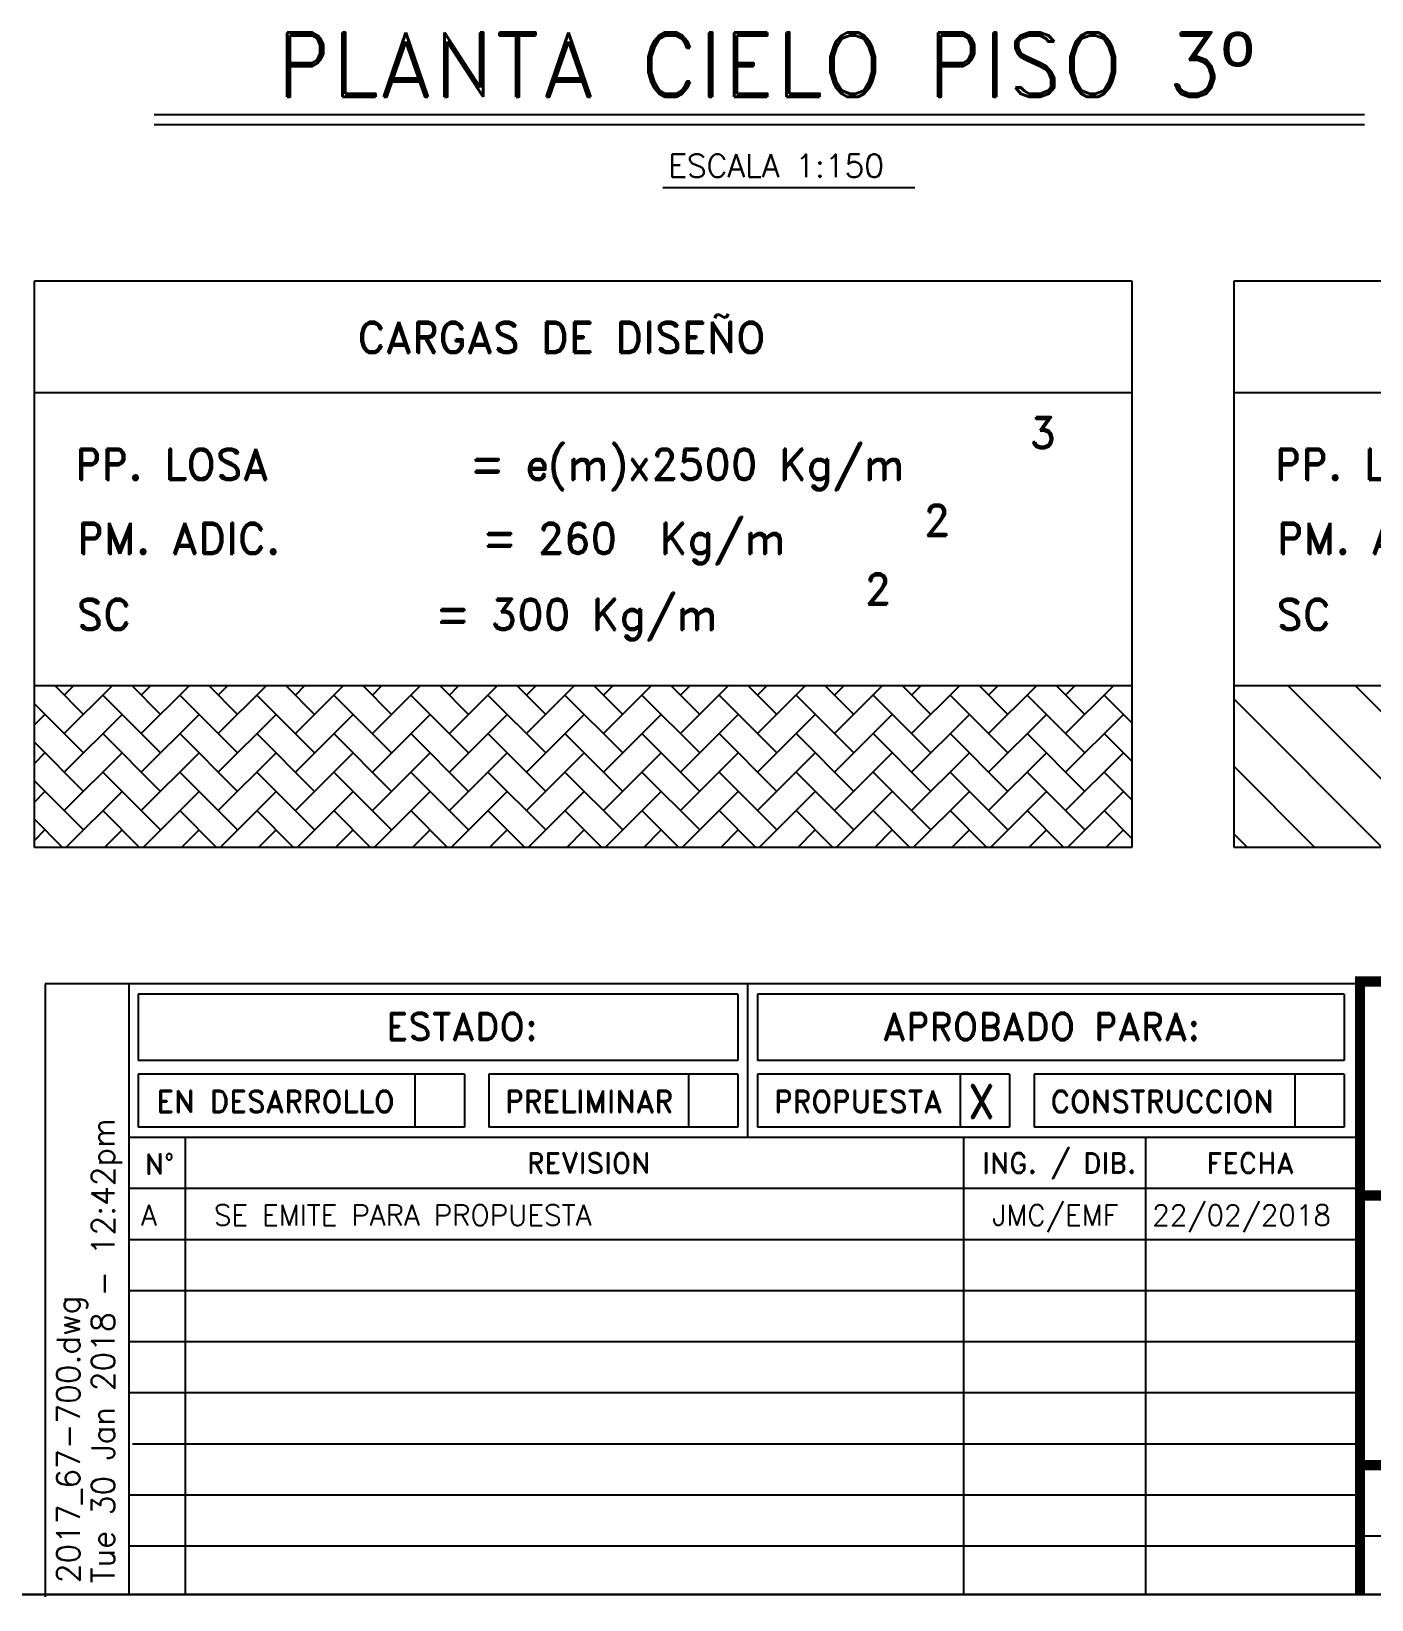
# Model space of a CAD drawing. Extents: x -2502 to 14741, y -2417 to 9756.
# Drawn here: x 10390 to 12358, y -2417 to -114 of the extents above; entities that cross this region are included whole.
import ezdxf
from ezdxf.enums import TextEntityAlignment as Align

# ---------------------------------------------------------------- set-up
doc = ezdxf.new("R2010")
doc.units = 0
doc.header["$LTSCALE"] = 60
doc.header["$MEASUREMENT"] = 0
doc.layers.get('0').update_dxf_attribs({"linetype": 'CONTINUOUS'})
for name, color, linetype in [('FORMATO', 7, 'CONTINUOUS'), ('HATCH CARGAS', 1, 'CONTINUOUS'), ('RLA-FORMATO', 7, 'CONTINUOUS'), ('RLA-TEXTOS2', 6, 'CONTINUOUS')]:
    doc.layers.add(name, color=color, linetype=linetype)
doc.styles.add('ROMAND', font='romand', dxfattribs={"height": 31.5})
doc.styles.add('ROMANS', font='ROMANS.shx', dxfattribs={"height": 16.87})
doc.styles.add('SIETE50', font='ROMAND.SHX', dxfattribs={"height": 31.5})

# ---------------------------------------------------------------- blocks, each defined once
blk = doc.blocks.new('viñeta-rl')
at = {"layer": 'RLA-FORMATO', "color": 2, "linetype": 'Continuous'}
for p, q in [((-797.49, 298.78), (-1440.99, 298.78)), ((-1440.99, 298.78), (-1440.99, -1.22)), ((-1399.99, 298.78), (-1399.99, 0)), ((-1395.45, 293.77), (-1395.45, 261.3)), ((-1101.94, 293.77), (-1395.45, 293.77)), ((-1101.94, 293.77), (-1101.94, 261.3)), ((-805.22, 293.77), (-1092.34, 293.77)), ((-1092.34, 293.77), (-1092.34, 261.3)), ((-805.22, 293.77), (-805.22, 261.3)), ((-1101.94, 261.3), (-1395.45, 261.3)), ((-805.22, 261.3), (-1092.34, 261.3)), ((-1395.46, 254.63), (-1395.46, 228.63)), ((-1235.81, 254.63), (-1395.46, 254.63)), ((-1223.81, 254.63), (-1223.81, 228.63)), ((-1101.94, 254.63), (-1223.81, 254.63)), ((-969.02, 254.63), (-1092.34, 254.63)), ((-805.22, 254.63), (-957.01, 254.63)), ((-797.49, 223.63), (-1399.99, 223.63)), ((-1235.81, 228.63), (-1395.46, 228.63)), ((-1372.49, 223.63), (-1372.49, 0)), ((-1101.94, 228.63), (-1223.81, 228.63)), ((-969.02, 228.63), (-1092.34, 228.63)), ((-991.49, 223.63), (-991.49, 0)), ((-805.22, 228.63), (-957.01, 228.63)), ((-902.49, 223.63), (-902.49, 0)), ((-797.49, 198.63), (-1399.99, 198.63)), ((-797.49, 173.63), (-1399.99, 173.63)), ((-797.49, 148.63), (-1399.99, 148.63)), ((-797.49, 123.63), (-1399.99, 123.63)), ((-797.49, 98.63), (-1399.99, 98.63)), ((-795.69, 73.63), (-1398.18, 73.63)), ((-797.49, 48.63), (-1399.99, 48.63)), ((-797.49, 23.63), (-1399.99, 23.63)), ((-797.49, 28.79), (-300, 28.79))]:
    blk.add_line(p, q, dxfattribs=at)
at = {"layer": 'RLA-FORMATO', "color": 3}
blk.add_line((-1097.12, 223.63), (-1097.12, 298.78), dxfattribs=at)
at = {"layer": 'RLA-FORMATO', "color": 2}
for p, q in [((-1260.01, 254.63), (-1260.01, 228.63)), ((-1235.81, 254.63), (-1235.81, 228.63)), ((-1126.13, 254.63), (-1126.13, 228.63)), ((-1101.94, 254.63), (-1101.94, 228.63)), ((-1092.34, 254.63), (-1092.34, 228.63)), ((-993.22, 254.63), (-993.22, 228.63)), ((-969.02, 254.63), (-969.02, 228.63)), ((-957.01, 254.63), (-957.01, 228.63)), ((-829.42, 254.63), (-829.42, 228.63)), ((-805.22, 254.63), (-805.22, 228.63))]:
    blk.add_line(p, q, dxfattribs=at)
at = {"layer": 'RLA-FORMATO', "color": 5, "const_width": 5}
for points in [[(0, 300), (-797.49, 300), (-797.49, 0)], [(0, 195.27), (-797.49, 195.27)], [(0, 63.31), (-797.49, 63.31)]]:
    blk.add_lwpolyline(points, dxfattribs=at)
at = {"layer": 'RLA-FORMATO', "color": 5, "style": 'ROMAND'}
for s, height, p in [('ESTADO:', 13.333, (-1236.95, 277.94)), ('APROBADO PARA:', 13.3333, (-953.4, 277.94))]:
    blk.add_text(s, height=height, dxfattribs=at).set_placement(p, align=Align.MIDDLE)
at = {"layer": 'RLA-FORMATO', "color": 4, "style": 'ROMAND'}
for s, height, p in [('EN DESARROLLO', 10.6667, (-1328.22, 241.28)), ('PRELIMINAR', 10.667, (-1174.72, 241.28)), ('PROPUESTA', 10.667, (-1043.11, 241.28)), ('CONSTRUCCION', 10.6667, (-894.31, 241.28))]:
    blk.add_text(s, height=height, dxfattribs=at).set_placement(p, align=Align.MIDDLE)
at = {"layer": 'RLA-FORMATO', "color": 3, "linetype": 'Continuous', "style": 'ROMAND'}
blk.add_text('N%%D', height=10, dxfattribs=at).set_placement((-1384.99, 202.63), align=Align.BOTTOM_CENTER)
for s, p in [('REVISION', (-1174.99, 211.13)), ('ING.', (-968.99, 211.13)), ('/', (-943.99, 211.13)), ('DIB.', (-919.99, 211.13)), ('FECHA', (-851.24, 211.13))]:
    blk.add_text(s, height=10, dxfattribs=at).set_placement(p, align=Align.MIDDLE)
at = {"layer": 'RLA-FORMATO', "color": 4, "style": 'ROMAND'}
for tag, p in [('DESAR', (-1255.78, 233.26)), ('PRELIM', (-1123.11, 233.26)), ('PROP', (-989.64, 233.26)), ('CONST', (-823.74, 233.26))]:
    blk.add_attdef(tag, p, '', height=16, dxfattribs=at)
at = {"layer": 'RLA-FORMATO', "color": 2, "style": 'ROMANS'}
for tag, p, height in [('REVNO1', (-1394.08, 180.65), 10), ('DETNO1', (-1358.4, 180.65), 10), ('FECHA1', (-880.48, 180.65), 10), ('REVNO2', (-1394.08, 155.65), 10), ('DETNO2', (-1358.4, 155.65), 10), ('FECHA2', (-880.48, 155.65), 10), ('REVNO3', (-1394.08, 130.65), 10), ('DETNO3', (-1358.4, 130.65), 10), ('FECHA3', (-880.48, 130.65), 10), ('REVNO4', (-1394.08, 105.65), 10), ('DETNO4', (-1358.4, 105.65), 10), ('FECHA4', (-880.48, 105.65), 10), ('REVNO5', (-1394.08, 80.65), 11.25), ('DETNO5', (-1358.4, 80.65), 10), ('FECHA5', (-880.48, 80.65), 10), ('REVNO6', (-1392.27, 55.65), 10), ('DETNO6', (-1356.59, 55.65), 10), ('FECHA6', (-878.68, 55.65), 10), ('REVNO7', (-1394.08, 30.65), 10), ('DETNO7', (-1358.4, 30.65), 10), ('FECHA7', (-880.48, 30.65), 10), ('INGENIERO', (-741.07, 33.4), 10), ('DIBUJANTE', (-571.62, 33.4), 10), ('REVNO8', (-1394.08, 8.6), 10), ('DETNO8', (-1358.4, 8.6), 10), ('FECHA8', (-880.48, 8.6), 10), ('PROYECTISTA', (-740.89, 4.81), 10), ('INGENIERO', (-568.57, 4.61), 10)]:
    blk.add_attdef(tag, p, '', height=height, dxfattribs=at)
for tag, p in [('PERSNO1', (-946.61, 180.65)), ('PERSNO2', (-946.61, 155.65)), ('PERSNO3', (-946.61, 130.65)), ('PERSNO4', (-946.61, 105.65)), ('PERSNO5', (-946.61, 80.65)), ('PERSNO6', (-946.61, 55.65)), ('PERSNO7', (-946.61, 30.65)), ('PERSNO8', (-946.61, 8.6))]:
    blk.add_attdef(tag, text='', height=10, dxfattribs=at).set_placement(p, align=Align.CENTER)
at = {"layer": 'RLA-FORMATO', "color": 5, "style": 'ROMAND'}
blk.add_attdef('PROYECTO', text='', height=16.9, dxfattribs=at).set_placement((-289.17, 165.03), align=Align.MIDDLE)
for tag, p in [('TITULO1', (-567.96, 108.18)), ('TITULO2', (-567.96, 74.23))]:
    blk.add_attdef(tag, p, '', height=20, dxfattribs=at)
at = {"layer": 'RLA-FORMATO', "color": 2, "style": 'ROMANS'}
for tag, p in [('NOMARCH', (-1424.04, 5.53)), ('FECHA', (-1406.95, 5.53))]:
    blk.add_attdef(tag, p, '', height=11.25, rotation=90, dxfattribs=at)
at = {"layer": 'RLA-FORMATO', "color": 5, "style": 'ROMAND', "width": 0.967839}
blk.add_attdef('NUMERO', text='', height=24, dxfattribs=at).set_placement((-290.27, 13.33), (-62.41, 13.33), align=Align.FIT)
at = {"layer": 'RLA-FORMATO', "color": 5, "style": 'ROMAND', "flags": 12}
blk.add_attdef('REVISION', text='', height=24, dxfattribs=at).set_placement((-24.5, 25.33), align=Align.MIDDLE)

msp = doc.modelspace()

# ---------------------------------------------------------------- hatches: boundary and pattern name
at = {"layer": 'HATCH CARGAS'}
h = msp.add_hatch(dxfattribs=at)
h.set_pattern_fill('AR-HBONE', color=256, scale=9.996, style=0)
h.set_pattern_definition([(45, (9646.957, -7252.41), (4e-15, 56.54592), [119.952, -39.984]), (135, (9675.23, -7224.137), (4e-15, 56.54592), [119.952, -39.984])])
h.paths.add_polyline_path([(10394.8, -1075.3), (10394.8, -1312.5), (12006, -1312.5), (12006, -1075.3)])
h = msp.add_hatch(dxfattribs=at)
h.set_pattern_fill('_USER', color=256, scale=70, angle=135, style=0, pattern_type=0)
h.set_pattern_definition([(135, (17596.81, 591.844), (-49.4975, -49.4975), [])])
h.paths.add_polyline_path([(12156, -1075.3), (12156, -1312.5), (13767.3, -1312.5), (13767.3, -1075.3)])

# ---------------------------------------------------------------- linework, layer by layer
at = {"layer": 'HATCH CARGAS', "color": 3}
for p, q in [((10394.8, -1312.5), (10394.8, -480.5)), ((10394.8, -480.5), (12006, -480.5)), ((12006, -480.5), (12006, -1312.5)), ((12156, -1312.5), (12156, -480.5)), ((12156, -480.5), (13767.3, -480.5)), ((12006, -644.9), (10394.8, -644.9)), ((13767.3, -644.9), (12156, -644.9)), ((12006, -1075.3), (10394.8, -1075.3)), ((13767.3, -1075.3), (12156, -1075.3)), ((12006, -1312.5), (10394.8, -1312.5)), ((13767.3, -1312.5), (12156, -1312.5))]:
    msp.add_line(p, q, dxfattribs=at)
at = {"layer": 'RLA-FORMATO', "color": 6, "linetype": 'Continuous'}
for p, q in [((-2501.5, -2409.3), (14733.5, -2409.3)), ((14733.5, -2409.3), (-1046.5, -2409.3))]:
    msp.add_line(p, q, dxfattribs=at)
at = {"layer": 'RLA-TEXTOS2', "color": 6}
for p, q in [((10570.7, -236.2), (12347.6, -236.2)), ((10570.7, -251.2), (12347.6, -251.2))]:
    msp.add_line(p, q, dxfattribs=at)
at = {"layer": 'RLA-TEXTOS2', "color": 3}
msp.add_line((11317.6, -343.5), (11687.5, -343.5), dxfattribs=at)

# ---------------------------------------------------------------- block references
at = {"layer": 'RLA-FORMATO'}
ref = msp.add_blockref('viñeta-rl', (14733.5, -2409.3), dxfattribs=dict(at, xscale=3, yscale=3, zscale=3))
ref.add_attrib('NOMARCH', '2017_67-700.dwg', (10461.4, -2392.8), dxfattribs={"layer": '0', "color": 2, "height": 33.75, "rotation": 90, "style": 'ROMANS'})
ref.add_attrib('FECHA', 'Tue 30 Jan 2018 - 12:42pm', (10512.6, -2392.8), dxfattribs={"layer": '0', "color": 2, "height": 33.75, "rotation": 90, "style": 'ROMANS'})
ref.add_attrib('PROP', 'X', (11764.6, -1709.6), dxfattribs={"layer": 'FORMATO', "color": 4, "height": 48, "style": 'ROMAND'})
ref.add_attrib('REVNO1', 'A', (10551.2, -1867.4), dxfattribs={"layer": 'FORMATO', "color": 2, "height": 30, "style": 'ROMANS'})
ref.add_attrib('DETNO1', 'SE EMITE PARA PROPUESTA', (10658.3, -1867.4), dxfattribs={"layer": 'FORMATO', "color": 2, "height": 30, "style": 'ROMANS'})
ref.add_attrib('PERSNO1', 'JMC/EMF', dxfattribs={"layer": 'FORMATO', "color": 2, "height": 30, "style": 'ROMANS'}).set_placement((11893.7, -1867.4), align=Align.CENTER)
ref.add_attrib('FECHA1', '22/02/2018', (12036, -1867.4), dxfattribs={"layer": 'FORMATO', "color": 2, "height": 30, "style": 'ROMANS'})

# ---------------------------------------------------------------- texts
at = {"layer": 'HATCH CARGAS', "color": 7, "style": 'ROMAND'}
msp.add_text('CARGAS DE DISEÑO', height=45.5, dxfattribs=at).set_placement((11168.7, -586.4), align=Align.CENTER)
for s, p in [('3', (11856, -726.4)), ('PP. LOSA        = e(m)x2500 Kg/m', (10454.5, -772.8)), ('PP. LOSA        = e(m)x2500 Kg/m', (12215.8, -772.8)), ('PM. ADIC.        = 260  Kg/m', (10457.8, -881.6)), ('2', (11700.3, -854.8)), ('PM. ADIC.        = 260  Kg/m', (12219.1, -881.6)), ('2', (11613.4, -956)), ('SC             = 300 Kg/m', (10456.9, -993.1)), ('SC             = 500 Kg/m', (12218.2, -993.1))]:
    msp.add_text(s, height=45.5, dxfattribs=at).set_placement(p)
at = {"layer": 'RLA-TEXTOS2', "color": 6, "style": 'SIETE50'}
msp.add_text('PLANTA CIELO PISO 3º', height=94.5, dxfattribs=at).set_placement((11466.9, -210.4), align=Align.CENTER)
at = {"layer": 'RLA-TEXTOS2', "color": 3, "style": 'ROMANS'}
msp.add_text('ESCALA 1:150', height=33.75, dxfattribs=at).set_placement((11325.4, -328.6))

doc.saveas('drawing.dxf')
